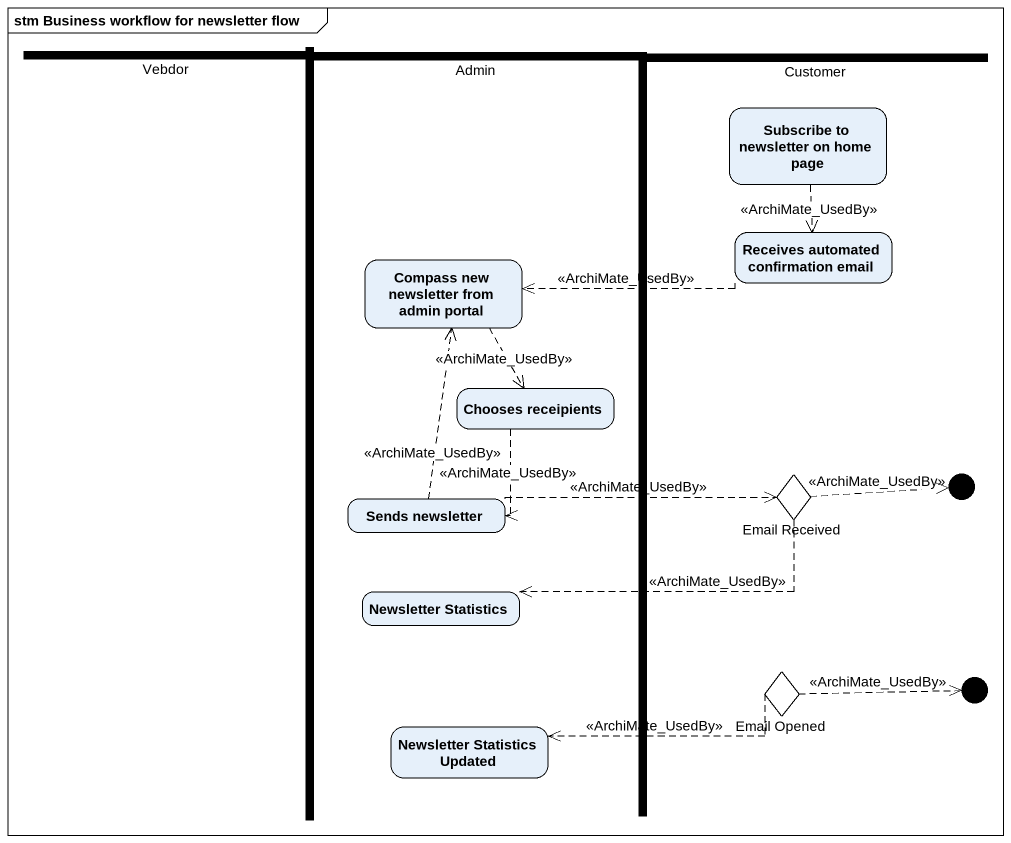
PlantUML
@startuml
mainframe stm Business workflow for newsletter flow
hide empty description
state Vebdor <<fork>>
state fork1 <<fork>>
state Admin <<fork>>
state fork2 <<fork>>
state Customer <<fork>>
state "Subscribe to newsletter on home page" as Subscribe_to_newsletter_on
state "Receives automated confirmation email" as Receives_automated
state "Compass new newsletter from admin portal" as Compass_new_newsletter_from
state "Chooses receipients" as Chooses_receipients
state "Email Received" as Email_Received <<choice>>
state junction1 <<choice>>
state "Sends newsletter" as Sends_newsletter
state "Newsletter Statistics" as Newsletter_Statistics
state "Email Opened" as Email_Opened <<choice>>
state junction2 <<choice>>
state "Newsletter Statistics Updated" as Newsletter_Statistics_2
Subscribe_to_newsletter_on -[dashed]-> Receives_automated : <<ArchiMate_UsedBy>>
Receives_automated -left[dashed]-> Compass_new_newsletter_from : <<ArchiMate_UsedBy>>
Compass_new_newsletter_from -[dashed]-> Chooses_receipients : <<ArchiMate_UsedBy>>
Chooses_receipients -[dashed]-> Sends_newsletter : <<ArchiMate_UsedBy>>
Email_Received -right[dashed]-> junction1 : <<ArchiMate_UsedBy>>
Email_Received -left[dashed]-> Newsletter_Statistics : <<ArchiMate_UsedBy>>
Sends_newsletter -up[dashed]-> Compass_new_newsletter_from : <<ArchiMate_UsedBy>>
Sends_newsletter -right[dashed]-> Email_Received : <<ArchiMate_UsedBy>>
Email_Opened -right[dashed]-> junction2 : <<ArchiMate_UsedBy>>
Email_Opened -left[dashed]-> Newsletter_Statistics_2 : <<ArchiMate_UsedBy>>
@enduml
